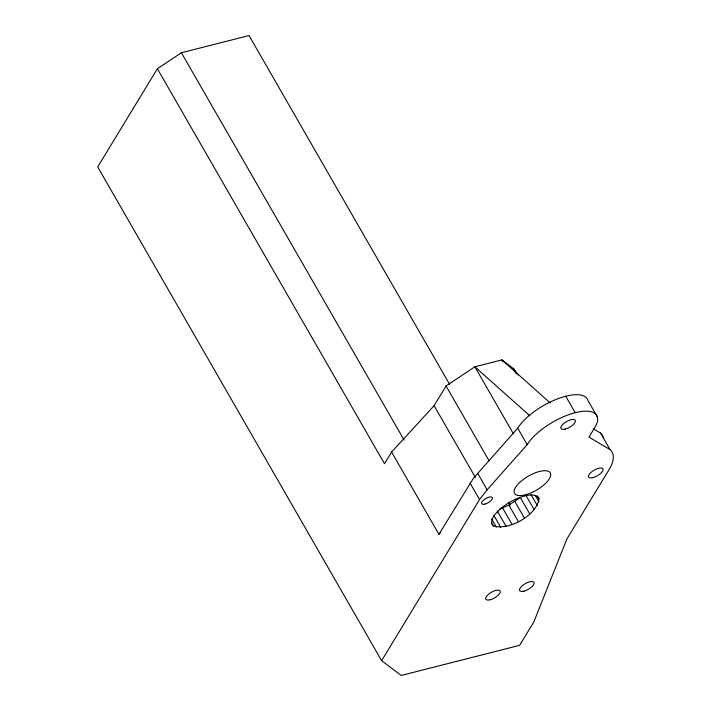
<?xml version="1.0" encoding="UTF-8"?>
<svg xmlns="http://www.w3.org/2000/svg" width="711" height="711" viewBox="0 0 711 711"><rect width="100%" height="100%" fill="white"/><g stroke="black" fill="none" stroke-linecap="round" stroke-linejoin="round"><path stroke-width="1.07" d="M539 498.767L537.418 496.509A26.831 10.523 -29.9 0 0 500.926 508.445C496.705 512.48 491.097 517.199 491.692 523.643L493.274 525.9C509.005 530.762 536.672 515.439 539 498.767L537.427 496.02M449.645 384.411L249.037 35.55L181.394 52.747L157.38 68.736L97.709 166.934L381.62 660.67L401.235 675.45L519.608 645.348L533.819 621.974L566.88 539.027L609.087 469.589A60.639 23.792 -29.9 0 0 610.038 449.574L600.573 433.115L593.25 428.777M518.319 375.035L513.697 368.787L501.93 359.917L474.868 366.796L446.055 385.984L434.101 405.661L391.619 452.036L384.509 463.732L157.38 68.736M391.619 452.036L438.936 534.325L473.402 478.299L517.715 428.218A41.282 16.193 -29.9 0 1 556.509 399.262A41.282 16.193 -29.9 0 1 587.935 400.48L597.4 416.939M381.62 660.67L479.534 499.557L487.133 489.817L527.18 444.668A41.282 16.193 -29.9 0 1 575.208 412.691A41.282 16.193 -29.9 0 1 594.823 427.471L588.975 437.123L610.038 449.574M438.936 534.325L440.42 532.699M499.646 508.96L508.88 505.112L520.301 497.504L529.766 513.964M550.305 403.021L501.93 359.917L503.033 361.837M529.811 415.748L474.868 366.796L513.386 433.781M565.752 396.231L575.208 412.691M517.715 428.218L527.18 444.668M535.294 495.469L538.974 501.868M531.019 494.643L537.329 505.61M525.776 495.105L534.192 509.734M514.897 501.539L524.363 517.999M446.055 385.984L488.972 460.621M508.721 502.33L510.374 505.201M508.88 505.112L518.337 521.572M502.65 507.974L512.116 524.434M477.676 473.357L487.133 489.817M497.176 510.853L506.108 526.398M434.101 405.661L475.366 477.419M493.905 515.439L500.74 527.331M491.621 518.932L496.358 527.162M470.069 483.098L479.534 499.557M491.692 523.154L493.274 525.9M181.394 52.747L404.106 440.047M513.697 368.787L516.097 373.746M600.573 433.115A60.639 23.792 -29.9 0 1 603.568 438.216M484.858 504.126A6.195 2.426 -29.9 0 0 492.447 497.753A6.195 2.426 -29.9 0 0 483.658 499.984A6.195 2.426 -29.9 0 0 484.858 504.126M565.263 429.062A8.256 3.235 -29.9 0 0 575.386 420.557A8.256 3.235 -29.9 0 0 563.672 423.534A8.256 3.235 -29.9 0 0 565.263 429.062M525.296 494.838A20.637 8.097 -29.9 0 0 550.59 473.579A20.637 8.097 -29.9 0 0 521.305 481.027A20.637 8.097 -29.9 0 0 525.296 494.838M592.956 477.632A8.256 3.235 -29.9 0 0 603.079 469.136A8.256 3.235 -29.9 0 0 591.365 472.104A8.256 3.235 -29.9 0 0 592.956 477.632M490.119 599.773A8.256 3.235 -29.9 0 0 500.242 591.268A8.256 3.235 -29.9 0 0 488.519 594.245A8.256 3.235 -29.9 0 0 490.119 599.773M523.963 591.161A8.256 3.235 -29.9 0 0 534.085 582.665A8.256 3.235 -29.9 0 0 522.372 585.642A8.256 3.235 -29.9 0 0 523.963 591.161"/></g></svg>
